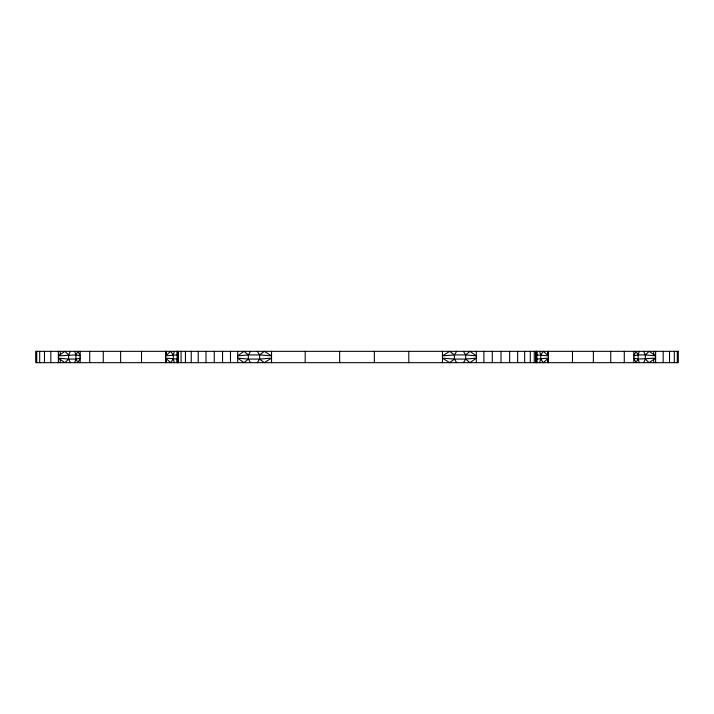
<?xml version="1.0" encoding="UTF-8"?>
<svg xmlns="http://www.w3.org/2000/svg" width="714" height="714" viewBox="0 0 714 714"><rect width="100%" height="100%" fill="white"/><g stroke="black" fill="none" stroke-linecap="round" stroke-linejoin="round"><path stroke-width="1.07" d="M176.795 362.667L177.304 354.92L176.795 351.333M537.205 362.667L536.696 359.08L537.205 351.333M177.304 354.92L177.893 351.333L177.688 355.867L177.304 354.92L165.639 355.867L170.664 351.333L173.288 354.92L173.288 359.08L174.386 362.667M536.696 359.08L536.107 362.667L536.553 351.333L536.553 362.667L536.312 358.133L536.696 359.08L548.361 358.133L543.336 362.667L540.712 359.08L540.712 354.92L539.614 351.333M173.288 354.92L174.386 351.333M539.614 362.667L540.712 359.08M74.693 362.667L75.907 359.08L75.907 354.92L74.693 351.333M639.307 362.667L638.093 359.08L638.093 354.92L639.307 351.333M177.304 359.08L177.688 358.133L177.893 362.667L177.304 359.08L165.639 358.133L170.664 362.667L173.288 359.08M536.696 354.92L536.312 355.867L536.107 351.333L536.696 354.92L548.361 355.867L543.336 351.333L540.712 354.92M70.338 362.667L68.642 359.08L68.642 354.92L70.338 351.333M643.662 362.667L645.358 359.08L645.358 354.92L643.662 351.333M75.907 354.92L77.969 351.333L80.173 355.867L75.907 354.92L58.378 355.867L64.894 351.333L68.642 354.92M638.093 359.08L636.031 362.667L633.827 358.133L638.093 359.08L655.622 358.133L649.106 362.667L645.358 359.08M250.543 362.667L248.338 359.08L248.338 354.92L250.543 351.333M463.457 362.667L465.662 359.08L465.662 354.92L463.457 351.333M257.308 362.667L259.619 359.08L259.619 354.92L257.308 351.333M456.692 362.667L454.381 359.08L454.381 354.92L456.692 351.333M68.642 359.08L64.894 362.667L58.378 358.133L68.642 359.08L75.907 359.08L80.173 358.133L77.969 362.667L75.907 359.08M645.358 354.92L649.106 351.333L655.622 355.867L645.358 354.92L638.093 354.92L633.827 355.867L636.031 351.333L638.093 354.92M248.338 359.08L244.001 362.667L237.691 358.133L248.338 359.08L259.619 359.08L271.534 358.133L264.305 362.667L259.619 359.08M465.662 354.92L469.999 351.333L476.309 355.867L465.662 354.92L454.381 354.92L442.466 355.867L449.695 351.333L454.381 354.92M259.619 354.92L264.305 351.333L271.534 355.867L259.619 354.92L248.338 354.92L237.691 355.867L244.001 351.333L248.338 354.92M454.381 359.08L449.695 362.667L442.466 358.133L454.381 359.08L465.662 359.08L476.309 358.133L469.999 362.667L465.662 359.08M677.291 351.333L677.291 362.667M674.311 351.333L674.311 362.667M669.518 351.333L669.518 362.667M663.172 351.333L663.172 362.667M655.622 351.333L655.622 362.667M653.729 351.333L653.729 355.456M653.729 358.544L653.729 362.667M633.827 351.333L633.827 362.667M624.286 351.333L624.286 362.667M610.738 351.333L610.738 362.667M593.379 351.333L593.379 362.667M572.485 351.333L572.485 362.667M548.361 351.333L548.361 362.667M547.558 351.333L547.558 355.456M547.558 358.544L547.558 362.667M536.312 351.333L536.312 362.667M535.964 351.333L535.964 362.667M534.242 351.333L534.242 362.667M530.297 351.333L530.297 362.667M524.665 351.333L524.665 362.667M517.65 351.333L517.65 362.667M509.626 351.333L509.626 362.667M501.014 351.333L501.014 362.667M492.285 351.333L492.285 362.667M483.896 351.333L483.896 362.667M476.309 351.333L476.309 362.667M442.466 351.333L442.466 362.667M408.801 351.333L408.801 362.667M374.35 351.333L374.35 362.667M339.65 351.333L339.65 362.667M305.199 351.333L305.199 362.667M271.534 351.333L271.534 362.667M237.691 351.333L237.691 362.667M230.488 351.333L230.488 362.667M222.554 351.333L222.554 362.667M214.254 351.333L214.254 362.667M206.016 351.333L206.016 362.667M198.215 351.333L198.215 362.667M191.245 351.333L191.245 362.667M185.435 351.333L185.435 362.667M181.07 351.333L181.07 362.667M178.366 351.333L178.366 362.667M177.599 351.333L177.688 362.667M177.491 351.333L177.447 362.667M166.442 351.333L166.442 355.456M166.442 358.544L166.442 362.667M165.639 351.333L165.639 362.667M141.515 351.333L141.515 362.667M120.621 351.333L120.621 362.667M103.262 351.333L103.262 362.667M89.714 351.333L89.714 362.667M80.173 351.333L80.173 362.667M60.271 351.333L60.271 355.456M60.271 358.544L60.271 362.667M58.378 351.333L58.378 362.667M50.828 351.333L50.828 362.667M44.482 351.333L44.482 362.667M39.689 351.333L39.689 362.667M36.709 351.333L36.709 362.667M678.3 351.333L35.7 351.333L35.7 362.667L678.3 362.667L678.3 351.333"/></g></svg>
